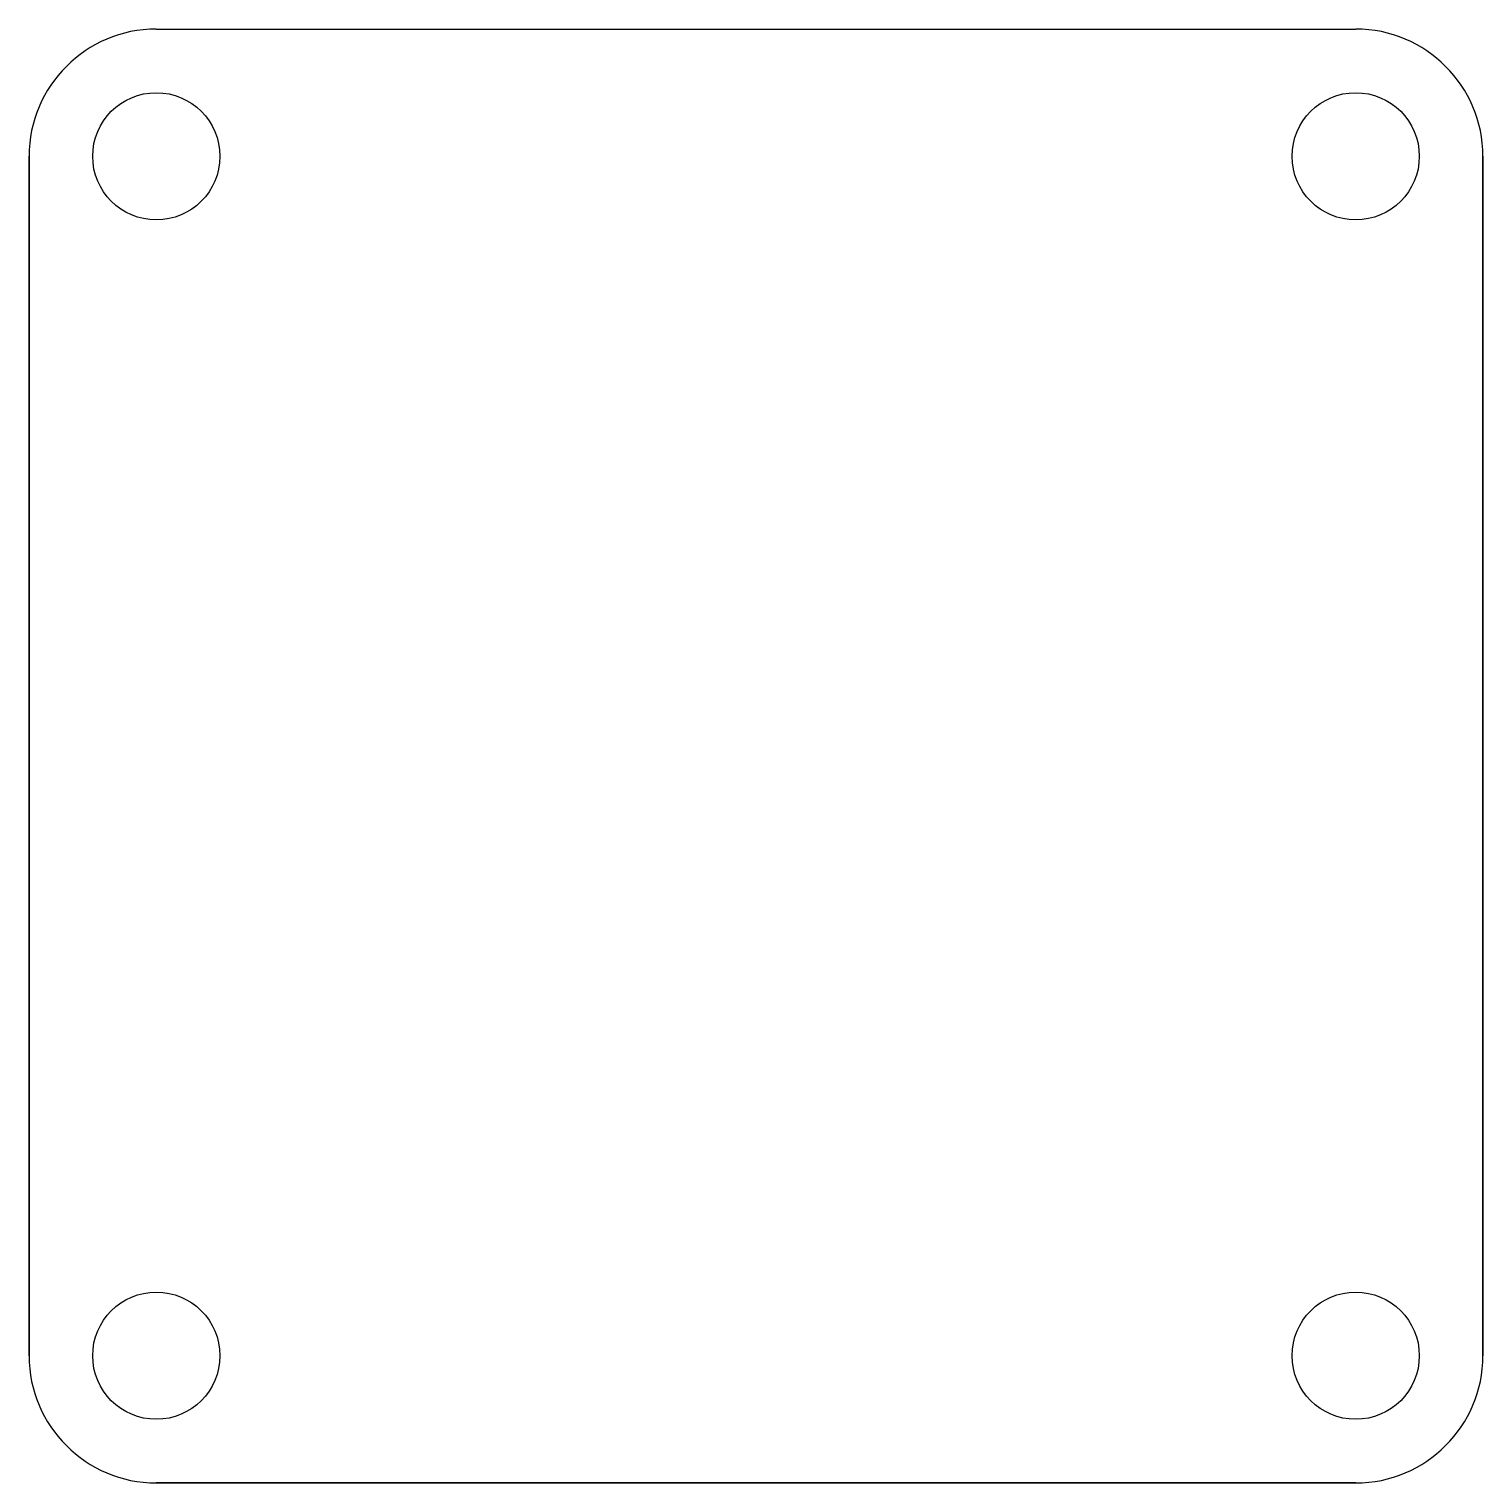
# Model space of a CAD drawing. Header units: millimetres. Extents: x -20 to 20, y -20 to 20.
import ezdxf

# ---------------------------------------------------------------- set-up
doc = ezdxf.new("R2010")
doc.units = ezdxf.units.MM
doc.layers.add('Boolean', color=7, linetype='CONTINUOUS')

msp = doc.modelspace()

# ---------------------------------------------------------------- linework, layer by layer
at = {"layer": 'Boolean'}
for p, q in [((-16.5, 20), (-16.5, 20, 1.6)), ((-16.5, 20), (16.5, 20)), ((-16.5, 20), (16.5, 20)), ((-16.5, 20), (-16.5, 20, 1.6)), ((-16.5, 20, 1.6), (16.5, 20, 1.6)), ((-16.5, 20, 1.6), (16.5, 20, 1.6)), ((16.5, 20), (16.5, 20, 1.6)), ((16.5, 20), (16.5, 20, 1.6)), ((-20, 16.5), (-20, 16.5, 1.6)), ((-20, 16.5), (-20, 16.5, 1.6)), ((-20, -16.5, 1.6), (-20, 16.5, 1.6)), ((-20, 16.5), (-20, -16.5)), ((-20, 16.5), (-20, -16.5)), ((-20, -16.5, 1.6), (-20, 16.5, 1.6)), ((-18.25, 16.5), (-18.25, 16.5, 1.6)), ((-18.25, 16.5), (-18.25, 16.5, 1.6)), ((18.25, 16.5), (18.25, 16.5, 1.6)), ((18.25, 16.5), (18.25, 16.5, 1.6)), ((20, 16.5), (20, -16.5)), ((20, 16.5), (20, 16.5, 1.6)), ((20, -16.5, 1.6), (20, 16.5, 1.6)), ((20, 16.5), (20, -16.5)), ((20, 16.5), (20, 16.5, 1.6)), ((20, -16.5, 1.6), (20, 16.5, 1.6)), ((-20, -16.5), (-20, -16.5, 1.6)), ((-20, -16.5), (-20, -16.5, 1.6)), ((-18.25, -16.5), (-18.25, -16.5, 1.6)), ((-18.25, -16.5), (-18.25, -16.5, 1.6)), ((18.25, -16.5), (18.25, -16.5, 1.6)), ((18.25, -16.5), (18.25, -16.5, 1.6)), ((20, -16.5), (20, -16.5, 1.6)), ((20, -16.5), (20, -16.5, 1.6)), ((-16.5, -20), (-16.5, -20, 1.6)), ((16.5, -20), (-16.5, -20)), ((-16.5, -20, 1.6), (16.5, -20, 1.6)), ((16.5, -20), (-16.5, -20)), ((-16.5, -20, 1.6), (16.5, -20, 1.6)), ((-16.5, -20), (-16.5, -20, 1.6)), ((16.5, -20), (16.5, -20, 1.6)), ((16.5, -20), (16.5, -20, 1.6))]:
    msp.add_line(p, q, dxfattribs=at)
for centre in [(-16.5, 16.5), (-16.5, 16.5), (-16.5, 16.5), (-16.5, 16.5), (16.5, 16.5), (16.5, 16.5), (16.5, 16.5), (16.5, 16.5), (-16.5, -16.5), (-16.5, -16.5), (-16.5, -16.5), (-16.5, -16.5), (16.5, -16.5), (16.5, -16.5), (16.5, -16.5), (16.5, -16.5)]:
    msp.add_circle(centre, 1.75, dxfattribs=at)
for centre, start, end in [((-16.5, 16.5), 90, 180), ((-16.5, 16.5, 1.6), 90, 180), ((-16.5, 16.5), 90, 180), ((-16.5, 16.5, 1.6), 90, 180), ((16.5, 16.5), 0, 90), ((16.5, 16.5), 0, 90), ((16.5, 16.5, 1.6), 0, 90), ((16.5, 16.5, 1.6), 0, 90), ((-16.5, -16.5), 180, -90), ((-16.5, -16.5, 1.6), 180, -90), ((-16.5, -16.5), 180, -90), ((-16.5, -16.5, 1.6), 180, -90), ((16.5, -16.5), -90, 0), ((16.5, -16.5), -90, 0), ((16.5, -16.5, 1.6), -90, 0), ((16.5, -16.5, 1.6), -90, 0)]:
    msp.add_arc(centre, 3.5, start, end, dxfattribs=at)

doc.saveas('drawing.dxf')
